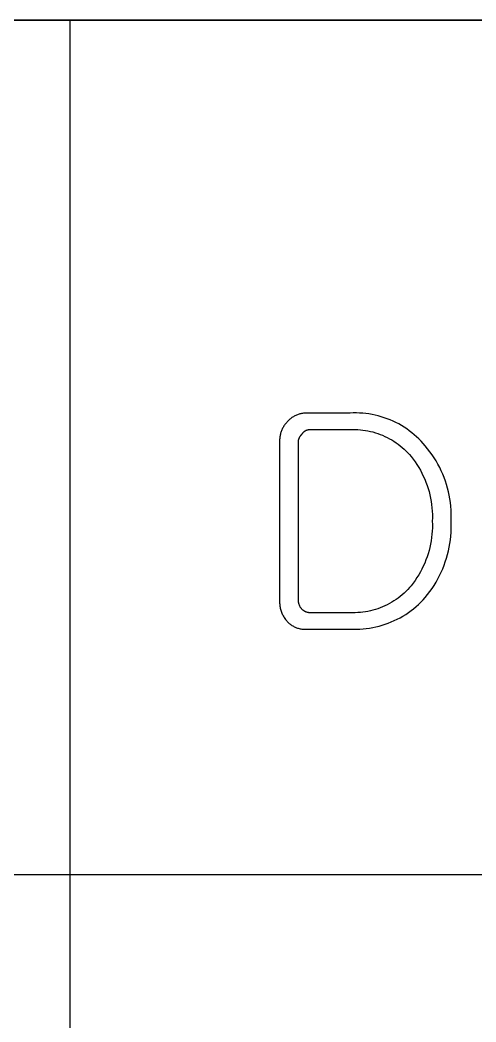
# Model space of a CAD drawing. Header units: millimetres. Extents: x 3033 to 5773, y 123 to 1487.
# Drawn here: x 4265.88 to 4285.89, y 341.38 to 385.35 of the extents above; entities that cross this region are included whole.
import ezdxf

# ---------------------------------------------------------------- set-up
doc = ezdxf.new("R2010")
doc.units = ezdxf.units.MM
doc.header["$MEASUREMENT"] = 0
doc.layers.add('____', color=5, linetype='Continuous')
doc.layers.add('TEX', color=70, linetype='Continuous')

msp = doc.modelspace()

# ---------------------------------------------------------------- linework, layer by layer
at = {"layer": '____'}
for p, q in [((3984.363, 385.348), (4363.085, 385.348)), ((4363.085, 385.348), (3984.363, 385.348))]:
    msp.add_line(p, q, dxfattribs=at)
at = {"layer": 'TEX'}
for p, q in [((4268.085, 235.348), (4268.085, 385.348)), ((4278.085, 368.04), (4278.049, 368.026)), ((4278.122, 368.052), (4278.085, 368.04)), ((4278.16, 368.062), (4278.122, 368.052)), ((4278.198, 368.072), (4278.16, 368.062)), ((4278.236, 368.08), (4278.198, 368.072)), ((4278.274, 368.087), (4278.236, 368.08)), ((4278.313, 368.093), (4278.274, 368.087)), ((4278.352, 368.097), (4278.313, 368.093)), ((4278.39, 368.1), (4278.352, 368.097)), ((4278.429, 368.101), (4278.39, 368.1)), ((4278.468, 368.101), (4278.429, 368.101)), ((4278.507, 368.1), (4278.468, 368.101)), ((4280.363, 368.1), (4278.507, 368.1)), ((4280.501, 368.106), (4280.363, 368.1)), ((4280.64, 368.106), (4280.501, 368.106)), ((4280.778, 368.102), (4280.64, 368.106)), ((4280.916, 368.093), (4280.778, 368.102)), ((4281.054, 368.079), (4280.916, 368.093)), ((4281.191, 368.061), (4281.054, 368.079)), ((4281.327, 368.037), (4281.191, 368.061)), ((4281.463, 368.009), (4281.327, 368.037)), ((4277.504, 367.597), (4277.481, 367.566)), ((4277.528, 367.628), (4277.504, 367.597)), ((4277.553, 367.659), (4277.528, 367.628)), ((4277.58, 367.688), (4277.553, 367.659)), ((4277.605, 367.718), (4277.58, 367.688)), ((4277.631, 367.746), (4277.605, 367.718)), ((4277.658, 367.774), (4277.631, 367.746)), ((4277.686, 367.801), (4277.658, 367.774)), ((4277.716, 367.827), (4277.686, 367.801)), ((4277.746, 367.852), (4277.716, 367.827)), ((4277.776, 367.876), (4277.746, 367.852)), ((4277.808, 367.899), (4277.776, 367.876)), ((4277.84, 367.92), (4277.808, 367.899)), ((4277.874, 367.941), (4277.84, 367.92)), ((4277.907, 367.96), (4277.874, 367.941)), ((4277.942, 367.979), (4277.907, 367.96)), ((4277.977, 367.996), (4277.942, 367.979)), ((4278.013, 368.012), (4277.977, 367.996)), ((4278.049, 368.026), (4278.013, 368.012)), ((4281.597, 367.977), (4281.463, 368.009)), ((4281.73, 367.939), (4281.597, 367.977)), ((4281.862, 367.897), (4281.73, 367.939)), ((4281.993, 367.851), (4281.862, 367.897)), ((4282.121, 367.8), (4281.993, 367.851)), ((4282.248, 367.744), (4282.121, 367.8)), ((4282.373, 367.684), (4282.248, 367.744)), ((4282.495, 367.62), (4282.373, 367.684)), ((4282.616, 367.552), (4282.495, 367.62)), ((4277.304, 367.174), (4277.295, 367.136)), ((4277.314, 367.212), (4277.304, 367.174)), ((4277.325, 367.25), (4277.314, 367.212)), ((4277.338, 367.287), (4277.325, 367.25)), ((4277.351, 367.324), (4277.338, 367.287)), ((4277.366, 367.36), (4277.351, 367.324)), ((4277.383, 367.396), (4277.366, 367.36)), ((4277.4, 367.431), (4277.383, 367.396)), ((4277.419, 367.466), (4277.4, 367.431)), ((4277.438, 367.5), (4277.419, 367.466)), ((4277.459, 367.533), (4277.438, 367.5)), ((4277.481, 367.566), (4277.459, 367.533)), ((4278.226, 367.15), (4278.238, 367.161)), ((4278.238, 367.161), (4278.25, 367.172)), ((4278.25, 367.172), (4278.257, 367.185)), ((4278.257, 367.185), (4278.265, 367.197)), ((4278.265, 367.197), (4278.273, 367.208)), ((4278.273, 367.208), (4278.282, 367.22)), ((4278.282, 367.22), (4278.291, 367.231)), ((4278.291, 367.231), (4278.3, 367.242)), ((4278.3, 367.242), (4278.31, 367.253)), ((4278.31, 367.253), (4278.32, 367.263)), ((4278.32, 367.263), (4278.33, 367.273)), ((4278.33, 367.273), (4278.341, 367.282)), ((4278.341, 367.282), (4278.352, 367.291)), ((4278.352, 367.291), (4278.364, 367.3)), ((4278.364, 367.3), (4278.375, 367.308)), ((4278.375, 367.308), (4278.387, 367.316)), ((4278.387, 367.316), (4278.4, 367.324)), ((4278.4, 367.324), (4278.412, 367.331)), ((4278.412, 367.331), (4278.425, 367.337)), ((4278.425, 367.337), (4278.438, 367.344)), ((4278.438, 367.344), (4278.451, 367.349)), ((4278.451, 367.349), (4278.464, 367.355)), ((4278.464, 367.355), (4278.478, 367.359)), ((4278.478, 367.359), (4278.491, 367.364)), ((4278.491, 367.364), (4278.505, 367.368)), ((4278.505, 367.368), (4278.519, 367.371)), ((4278.519, 367.371), (4278.533, 367.374)), ((4278.533, 367.374), (4278.547, 367.377)), ((4278.547, 367.377), (4278.562, 367.379)), ((4278.562, 367.379), (4278.576, 367.38)), ((4278.576, 367.38), (4278.59, 367.381)), ((4278.59, 367.381), (4278.605, 367.381)), ((4278.605, 367.381), (4278.619, 367.381)), ((4278.619, 367.381), (4278.633, 367.381)), ((4278.633, 367.381), (4278.648, 367.38)), ((4278.648, 367.38), (4278.662, 367.379)), ((4278.662, 367.379), (4280.363, 367.379)), ((4280.363, 367.379), (4280.475, 367.382)), ((4280.475, 367.382), (4280.588, 367.381)), ((4280.588, 367.381), (4280.7, 367.376)), ((4280.7, 367.376), (4280.813, 367.368)), ((4280.813, 367.368), (4280.924, 367.356)), ((4280.924, 367.356), (4281.036, 367.34)), ((4281.036, 367.34), (4281.146, 367.32)), ((4281.146, 367.32), (4281.256, 367.296)), ((4281.256, 367.296), (4281.365, 367.269)), ((4281.365, 367.269), (4281.474, 367.238)), ((4281.474, 367.238), (4281.581, 367.203)), ((4281.581, 367.203), (4281.686, 367.165)), ((4281.686, 367.165), (4281.791, 367.123)), ((4282.734, 367.479), (4282.616, 367.552)), ((4282.849, 367.403), (4282.734, 367.479)), ((4282.961, 367.322), (4282.849, 367.403)), ((4283.071, 367.238), (4282.961, 367.322)), ((4283.178, 367.15), (4283.071, 367.238)), ((4277.271, 366.942), (4277.27, 366.902)), ((4277.27, 366.902), (4277.27, 366.863)), ((4277.27, 366.863), (4277.27, 359.853)), ((4277.273, 366.981), (4277.271, 366.942)), ((4277.277, 367.02), (4277.273, 366.981)), ((4277.281, 367.059), (4277.277, 367.02)), ((4277.288, 367.098), (4277.281, 367.059)), ((4277.295, 367.136), (4277.288, 367.098)), ((4278.095, 366.844), (4278.096, 366.86)), ((4278.095, 366.828), (4278.095, 366.844)), ((4278.095, 366.812), (4278.095, 366.828)), ((4278.095, 359.904), (4278.095, 366.812)), ((4278.096, 366.86), (4278.098, 366.876)), ((4278.098, 366.876), (4278.1, 366.892)), ((4278.1, 366.892), (4278.102, 366.908)), ((4278.102, 366.908), (4278.106, 366.924)), ((4278.106, 366.924), (4278.109, 366.94)), ((4278.109, 366.94), (4278.113, 366.956)), ((4278.113, 366.956), (4278.118, 366.971)), ((4278.118, 366.971), (4278.124, 366.986)), ((4278.124, 366.986), (4278.129, 367.001)), ((4278.129, 367.001), (4278.136, 367.016)), ((4278.136, 367.016), (4278.143, 367.031)), ((4278.143, 367.031), (4278.15, 367.045)), ((4278.15, 367.045), (4278.158, 367.06)), ((4278.158, 367.06), (4278.166, 367.073)), ((4278.166, 367.073), (4278.175, 367.087)), ((4278.175, 367.087), (4278.185, 367.1)), ((4278.185, 367.1), (4278.194, 367.113)), ((4278.194, 367.113), (4278.205, 367.126)), ((4278.205, 367.126), (4278.215, 367.138)), ((4278.215, 367.138), (4278.226, 367.15)), ((4281.791, 367.123), (4281.894, 367.077)), ((4281.894, 367.077), (4281.995, 367.028)), ((4281.995, 367.028), (4282.094, 366.976)), ((4282.094, 366.976), (4282.192, 366.92)), ((4282.192, 366.92), (4282.288, 366.861)), ((4282.288, 366.861), (4282.381, 366.798)), ((4282.381, 366.798), (4282.473, 366.733)), ((4282.473, 366.733), (4282.562, 366.664)), ((4283.281, 367.058), (4283.178, 367.15)), ((4283.382, 366.963), (4283.281, 367.058)), ((4283.479, 366.864), (4283.382, 366.963)), ((4283.572, 366.762), (4283.479, 366.864)), ((4283.662, 366.657), (4283.572, 366.762)), ((4282.562, 366.664), (4282.649, 366.593)), ((4282.649, 366.593), (4282.733, 366.518)), ((4282.733, 366.518), (4282.815, 366.441)), ((4282.815, 366.441), (4282.894, 366.361)), ((4282.894, 366.361), (4282.97, 366.278)), ((4282.97, 366.278), (4283.043, 366.193)), ((4283.766, 366.532), (4283.662, 366.657)), ((4283.866, 366.404), (4283.766, 366.532)), ((4283.961, 366.272), (4283.866, 366.404)), ((4284.052, 366.138), (4283.961, 366.272)), ((4283.043, 366.193), (4283.132, 366.078)), ((4283.132, 366.078), (4283.217, 365.96)), ((4283.217, 365.96), (4283.297, 365.839)), ((4283.297, 365.839), (4283.373, 365.716)), ((4284.138, 366), (4284.052, 366.138)), ((4284.219, 365.859), (4284.138, 366)), ((4284.295, 365.715), (4284.219, 365.859)), ((4283.373, 365.716), (4283.446, 365.59)), ((4283.446, 365.59), (4283.513, 365.462)), ((4283.513, 365.462), (4283.577, 365.331)), ((4284.366, 365.569), (4284.295, 365.715)), ((4284.432, 365.421), (4284.366, 365.569)), ((4284.493, 365.27), (4284.432, 365.421)), ((4283.577, 365.331), (4283.636, 365.199)), ((4283.636, 365.199), (4283.69, 365.064)), ((4283.69, 365.064), (4283.74, 364.928)), ((4284.549, 365.117), (4284.493, 365.27)), ((4284.599, 364.963), (4284.549, 365.117)), ((4284.643, 364.806), (4284.599, 364.963)), ((4283.74, 364.928), (4283.785, 364.79)), ((4283.785, 364.79), (4283.826, 364.651)), ((4283.826, 364.651), (4283.861, 364.51)), ((4284.683, 364.649), (4284.643, 364.806)), ((4284.716, 364.49), (4284.683, 364.649)), ((4283.861, 364.51), (4283.892, 364.368)), ((4283.892, 364.368), (4283.918, 364.225)), ((4283.918, 364.225), (4283.939, 364.082)), ((4283.939, 364.082), (4283.955, 363.938)), ((4284.745, 364.33), (4284.716, 364.49)), ((4284.767, 364.169), (4284.745, 364.33)), ((4284.784, 364.007), (4284.767, 364.169)), ((4283.955, 363.938), (4283.967, 363.793)), ((4283.967, 363.793), (4283.973, 363.648)), ((4283.973, 363.648), (4283.975, 363.503)), ((4284.796, 363.845), (4284.784, 364.007)), ((4284.801, 363.683), (4284.796, 363.845)), ((4284.802, 363.52), (4284.801, 363.683)), ((4283.975, 363.503), (4283.971, 363.358)), ((4283.971, 363.358), (4283.975, 363.213)), ((4283.975, 363.213), (4283.973, 363.068)), ((4284.796, 363.358), (4284.802, 363.52)), ((4284.8, 363.193), (4284.796, 363.358)), ((4283.955, 362.778), (4283.939, 362.634)), ((4283.967, 362.923), (4283.955, 362.778)), ((4283.973, 363.068), (4283.967, 362.923)), ((4284.78, 362.701), (4284.793, 362.865)), ((4284.793, 362.865), (4284.799, 363.029)), ((4284.799, 363.029), (4284.8, 363.193)), ((4283.892, 362.348), (4283.861, 362.206)), ((4283.918, 362.49), (4283.892, 362.348)), ((4283.939, 362.634), (4283.918, 362.49)), ((4284.711, 362.212), (4284.74, 362.374)), ((4284.74, 362.374), (4284.763, 362.537)), ((4284.763, 362.537), (4284.78, 362.701)), ((4283.785, 361.926), (4283.74, 361.788)), ((4283.826, 362.065), (4283.785, 361.926)), ((4283.861, 362.206), (4283.826, 362.065)), ((4284.593, 361.733), (4284.637, 361.892)), ((4284.637, 361.892), (4284.677, 362.051)), ((4284.677, 362.051), (4284.711, 362.212)), ((4283.636, 361.517), (4283.577, 361.384)), ((4283.69, 361.652), (4283.636, 361.517)), ((4283.74, 361.788), (4283.69, 361.652)), ((4284.487, 361.422), (4284.542, 361.577)), ((4284.542, 361.577), (4284.593, 361.733)), ((4283.373, 361), (4283.297, 360.876)), ((4283.446, 361.126), (4283.373, 361)), ((4283.513, 361.254), (4283.446, 361.126)), ((4283.577, 361.384), (4283.513, 361.254)), ((4284.29, 360.969), (4284.361, 361.118)), ((4284.361, 361.118), (4284.427, 361.269)), ((4284.427, 361.269), (4284.487, 361.422)), ((4283.132, 360.638), (4283.043, 360.523)), ((4283.217, 360.756), (4283.132, 360.638)), ((4283.297, 360.876), (4283.217, 360.756)), ((4284.049, 360.539), (4284.134, 360.68)), ((4284.134, 360.68), (4284.215, 360.823)), ((4284.215, 360.823), (4284.29, 360.969)), ((4282.649, 360.123), (4282.562, 360.051)), ((4282.733, 360.197), (4282.649, 360.123)), ((4282.815, 360.275), (4282.733, 360.197)), ((4282.894, 360.355), (4282.815, 360.275)), ((4282.97, 360.438), (4282.894, 360.355)), ((4283.043, 360.523), (4282.97, 360.438)), ((4283.662, 360.007), (4283.765, 360.135)), ((4283.765, 360.135), (4283.864, 360.267)), ((4283.864, 360.267), (4283.959, 360.401)), ((4283.959, 360.401), (4284.049, 360.539)), ((4277.27, 359.853), (4277.27, 359.808)), ((4277.27, 359.808), (4277.271, 359.762)), ((4277.271, 359.762), (4277.274, 359.717)), ((4277.274, 359.717), (4277.278, 359.672)), ((4278.095, 359.885), (4278.095, 359.904)), ((4278.095, 359.865), (4278.095, 359.885)), ((4278.096, 359.845), (4278.095, 359.865)), ((4278.098, 359.826), (4278.096, 359.845)), ((4278.101, 359.806), (4278.098, 359.826)), ((4278.104, 359.787), (4278.101, 359.806)), ((4278.107, 359.768), (4278.104, 359.787)), ((4278.112, 359.749), (4278.107, 359.768)), ((4278.117, 359.73), (4278.112, 359.749)), ((4278.122, 359.711), (4278.117, 359.73)), ((4278.129, 359.692), (4278.122, 359.711)), ((4278.136, 359.674), (4278.129, 359.692)), ((4281.995, 359.688), (4281.894, 359.639)), ((4282.094, 359.74), (4281.995, 359.688)), ((4282.192, 359.796), (4282.094, 359.74)), ((4282.288, 359.855), (4282.192, 359.796)), ((4282.381, 359.917), (4282.288, 359.855)), ((4282.473, 359.983), (4282.381, 359.917)), ((4282.562, 360.051), (4282.473, 359.983)), ((4283.258, 359.606), (4283.364, 359.701)), ((4283.364, 359.701), (4283.467, 359.8)), ((4283.467, 359.8), (4283.566, 359.902)), ((4283.566, 359.902), (4283.662, 360.007)), ((4277.278, 359.672), (4277.284, 359.627)), ((4277.284, 359.627), (4277.291, 359.583)), ((4277.291, 359.583), (4277.3, 359.538)), ((4277.3, 359.538), (4277.311, 359.494)), ((4277.311, 359.494), (4277.323, 359.451)), ((4277.323, 359.451), (4277.337, 359.407)), ((4277.337, 359.407), (4277.352, 359.365)), ((4277.352, 359.365), (4277.368, 359.323)), ((4277.368, 359.323), (4277.386, 359.281)), ((4277.386, 359.281), (4277.406, 359.24)), ((4277.406, 359.24), (4277.426, 359.2)), ((4278.143, 359.656), (4278.136, 359.674)), ((4278.151, 359.638), (4278.143, 359.656)), ((4278.16, 359.62), (4278.151, 359.638)), ((4278.169, 359.603), (4278.16, 359.62)), ((4278.179, 359.586), (4278.169, 359.603)), ((4278.189, 359.569), (4278.179, 359.586)), ((4278.2, 359.553), (4278.189, 359.569)), ((4278.212, 359.537), (4278.2, 359.553)), ((4278.224, 359.522), (4278.212, 359.537)), ((4278.237, 359.507), (4278.224, 359.522)), ((4278.25, 359.492), (4278.237, 359.507)), ((4278.262, 359.479), (4278.25, 359.492)), ((4278.275, 359.467), (4278.262, 359.479)), ((4278.288, 359.456), (4278.275, 359.467)), ((4278.301, 359.445), (4278.288, 359.456)), ((4278.315, 359.434), (4278.301, 359.445)), ((4278.33, 359.424), (4278.315, 359.434)), ((4278.344, 359.414), (4278.33, 359.424)), ((4278.359, 359.405), (4278.344, 359.414)), ((4278.374, 359.397), (4278.359, 359.405)), ((4278.39, 359.389), (4278.374, 359.397)), ((4278.406, 359.381), (4278.39, 359.389)), ((4278.422, 359.374), (4278.406, 359.381)), ((4278.438, 359.368), (4278.422, 359.374)), ((4278.455, 359.362), (4278.438, 359.368)), ((4278.471, 359.356), (4278.455, 359.362)), ((4278.488, 359.352), (4278.471, 359.356)), ((4278.505, 359.348), (4278.488, 359.352)), ((4278.522, 359.344), (4278.505, 359.348)), ((4278.54, 359.341), (4278.522, 359.344)), ((4278.557, 359.339), (4278.54, 359.341)), ((4278.574, 359.337), (4278.557, 359.339)), ((4278.592, 359.336), (4278.574, 359.337)), ((4278.609, 359.335), (4278.592, 359.336)), ((4278.627, 359.335), (4278.609, 359.335)), ((4278.645, 359.336), (4278.627, 359.335)), ((4278.662, 359.337), (4278.645, 359.336)), ((4280.363, 359.337), (4278.662, 359.337)), ((4280.475, 359.334), (4280.363, 359.337)), ((4280.588, 359.335), (4280.475, 359.334)), ((4280.7, 359.34), (4280.588, 359.335)), ((4280.813, 359.348), (4280.7, 359.34)), ((4280.924, 359.36), (4280.813, 359.348)), ((4281.036, 359.376), (4280.924, 359.36)), ((4281.146, 359.396), (4281.036, 359.376)), ((4281.256, 359.42), (4281.146, 359.396)), ((4281.365, 359.447), (4281.256, 359.42)), ((4281.474, 359.478), (4281.365, 359.447)), ((4281.581, 359.513), (4281.474, 359.478)), ((4281.686, 359.551), (4281.581, 359.513)), ((4281.791, 359.593), (4281.686, 359.551)), ((4281.894, 359.639), (4281.791, 359.593)), ((4282.681, 359.19), (4282.802, 359.265)), ((4282.802, 359.265), (4282.92, 359.344)), ((4282.92, 359.344), (4283.036, 359.428)), ((4283.036, 359.428), (4283.148, 359.515)), ((4283.148, 359.515), (4283.258, 359.606)), ((4277.426, 359.2), (4277.449, 359.161)), ((4277.449, 359.161), (4277.472, 359.122)), ((4277.472, 359.122), (4277.497, 359.084)), ((4277.497, 359.084), (4277.523, 359.047)), ((4277.523, 359.047), (4277.551, 359.011)), ((4277.551, 359.011), (4277.58, 358.976)), ((4277.58, 358.976), (4277.606, 358.948)), ((4277.606, 358.948), (4277.633, 358.921)), ((4277.633, 358.921), (4277.66, 358.895)), ((4277.66, 358.895), (4277.689, 358.87)), ((4277.689, 358.87), (4277.719, 358.846)), ((4277.719, 358.846), (4277.749, 358.823)), ((4277.749, 358.823), (4277.781, 358.801)), ((4277.781, 358.801), (4277.813, 358.78)), ((4281.771, 358.787), (4281.906, 358.831)), ((4281.906, 358.831), (4282.04, 358.879)), ((4282.04, 358.879), (4282.172, 358.932)), ((4282.172, 358.932), (4282.303, 358.99)), ((4282.303, 358.99), (4282.431, 359.052)), ((4282.431, 359.052), (4282.557, 359.119)), ((4282.557, 359.119), (4282.681, 359.19)), ((4277.813, 358.78), (4277.845, 358.76)), ((4277.845, 358.76), (4277.879, 358.741)), ((4277.879, 358.741), (4277.913, 358.724)), ((4277.913, 358.724), (4277.947, 358.708)), ((4277.947, 358.708), (4277.983, 358.693)), ((4277.983, 358.693), (4278.018, 358.679)), ((4278.018, 358.679), (4278.054, 358.666)), ((4278.054, 358.666), (4278.091, 358.655)), ((4278.091, 358.655), (4278.128, 358.645)), ((4278.128, 358.645), (4278.165, 358.636)), ((4278.165, 358.636), (4278.203, 358.628)), ((4278.203, 358.628), (4278.24, 358.622)), ((4278.24, 358.622), (4278.278, 358.617)), ((4278.278, 358.617), (4278.316, 358.614)), ((4278.316, 358.614), (4278.355, 358.611)), ((4278.355, 358.611), (4278.393, 358.61)), ((4278.393, 358.61), (4278.431, 358.611)), ((4278.431, 358.611), (4278.469, 358.613)), ((4278.469, 358.613), (4278.507, 358.616)), ((4278.507, 358.616), (4280.363, 358.616)), ((4280.363, 358.616), (4280.505, 358.611)), ((4280.505, 358.611), (4280.648, 358.611)), ((4280.648, 358.611), (4280.79, 358.615)), ((4280.79, 358.615), (4280.933, 358.625)), ((4280.933, 358.625), (4281.074, 358.64)), ((4281.074, 358.64), (4281.215, 358.66)), ((4281.215, 358.66), (4281.356, 358.684)), ((4281.356, 358.684), (4281.495, 358.714)), ((4281.495, 358.714), (4281.634, 358.748)), ((4281.634, 358.748), (4281.771, 358.787)), ((3984.363, 347.848), (4363.085, 347.848))]:
    msp.add_line(p, q, dxfattribs=at)

doc.saveas('drawing.dxf')
